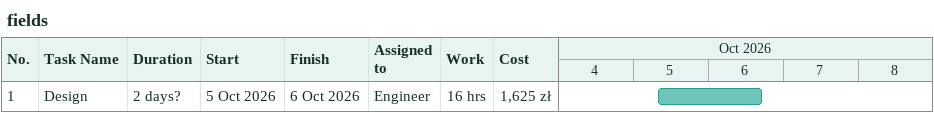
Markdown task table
fields

| ID | Task | Duration | Start | Finish | Resources | Work (h) | Cost (zł) |
|---|---|---|---|---|---|---|---|
| 1 | Design | 2d? | 2026-10-05 | 2026-10-06 | Engineer | 16 | 1625 |
